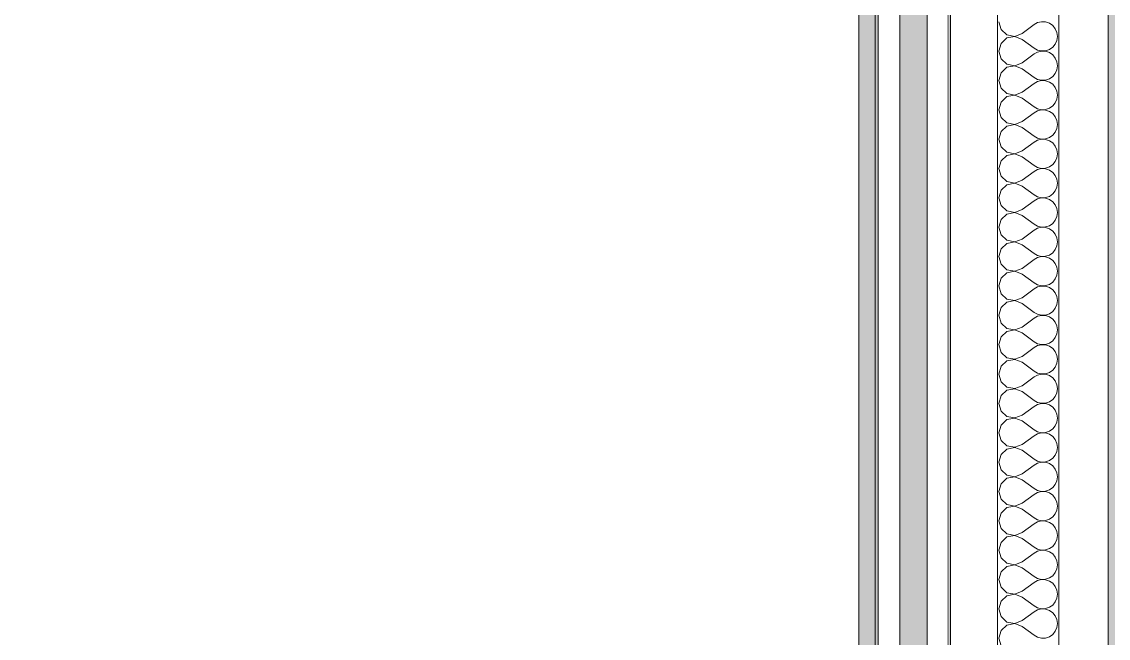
# Model space of a CAD drawing. Header units: millimetres. Extents: x -46169 to 228156, y -86316 to 18123.
# Drawn here: x 211698 to 212792, y -68534 to -67914 of the extents above; entities that cross this region are included whole.
import ezdxf

# ---------------------------------------------------------------- set-up
doc = ezdxf.new("R2010")
doc.units = ezdxf.units.MM
doc.header["$MEASUREMENT"] = 0
doc.linetypes.add('Wipeout_Contour', pattern=[1000, 0, -1000])
doc.layers.add('New_A-25-M_Wall_Int', color=7, linetype='Continuous')
doc.layers.add('New_A-25-M_Wall_Int_Pen_No__1', color=7, linetype='Continuous', lineweight=13)
doc.layers.add('New_A-25-M_Wall_Int_Pen_No__107', color=7, linetype='Continuous', lineweight=15, true_color=0xa6a6a6)

# ---------------------------------------------------------------- blocks, each defined once
blk = doc.blocks.new('*X631', base_point=(223698.6, -82529.3))
at = {"layer": 'New_A-25-M_Wall_Int_Pen_No__107', "linetype": 'Continuous'}
for p, q in [((212681.5, -67913.8), (212683.7, -67921.5)), ((212705.1, -67925.6), (212716.9, -67916.7)), ((212720.5, -67914.7), (212716.9, -67916.7)), ((212724.4, -67913.8), (212720.5, -67914.7)), ((212728.5, -67914), (212724.4, -67913.8)), ((212732.4, -67915.3), (212728.5, -67914)), ((212735.7, -67917.6), (212732.4, -67915.3)), ((212738.3, -67920.8), (212735.7, -67917.6)), ((212740, -67924.5), (212738.3, -67920.8)), ((212683.7, -67921.5), (212689.6, -67927)), ((212689.6, -67930.1), (212683.7, -67935.5)), ((212689.6, -67927), (212697.6, -67928.5)), ((212697.6, -67928.6), (212689.6, -67930.1)), ((212697.6, -67928.5), (212705.1, -67925.6)), ((212705.1, -67931.5), (212697.6, -67928.6)), ((212705.1, -67931.5), (212716.9, -67940.3)), ((212740.5, -67928.5), (212740, -67924.5)), ((212740, -67932.5), (212740.5, -67928.5)), ((212683.7, -67935.5), (212681.5, -67943.3)), ((212716.9, -67940.3), (212720.5, -67942.3)), ((212720.5, -67942.3), (212724.4, -67943.2)), ((212724.4, -67943.2), (212728.5, -67943)), ((212728.5, -67943), (212732.4, -67941.7)), ((212732.4, -67941.7), (212735.7, -67939.4)), ((212735.7, -67939.4), (212738.3, -67936.3)), ((212738.3, -67936.3), (212740, -67932.5)), ((212681.5, -67943.3), (212683.7, -67951)), ((212683.7, -67951), (212689.6, -67956.5)), ((212705.1, -67955.1), (212716.9, -67946.2)), ((212720.5, -67944.3), (212716.9, -67946.2)), ((212724.4, -67943.3), (212720.5, -67944.3)), ((212728.5, -67943.5), (212724.4, -67943.3)), ((212732.4, -67944.8), (212728.5, -67943.5)), ((212735.7, -67947.1), (212732.4, -67944.8)), ((212738.3, -67950.3), (212735.7, -67947.1)), ((212740, -67954), (212738.3, -67950.3)), ((212689.6, -67959.6), (212683.7, -67965)), ((212689.6, -67956.5), (212697.6, -67958)), ((212697.6, -67958.1), (212689.6, -67959.6)), ((212697.6, -67958), (212705.1, -67955.1)), ((212705.1, -67961), (212697.6, -67958.1)), ((212705.1, -67961), (212716.9, -67969.9)), ((212738.3, -67965.8), (212740, -67962.1)), ((212740.5, -67958), (212740, -67954)), ((212740, -67962.1), (212740.5, -67958)), ((212683.7, -67965), (212681.5, -67972.8)), ((212681.5, -67972.8), (212683.7, -67980.6)), ((212705.1, -67984.6), (212716.9, -67975.8)), ((212716.9, -67969.9), (212720.5, -67971.8)), ((212720.5, -67973.8), (212716.9, -67975.8)), ((212720.5, -67971.8), (212724.4, -67972.7)), ((212724.4, -67972.9), (212720.5, -67973.8)), ((212724.4, -67972.7), (212728.5, -67972.5)), ((212728.5, -67973.1), (212724.4, -67972.9)), ((212728.5, -67972.5), (212732.4, -67971.2)), ((212732.4, -67974.4), (212728.5, -67973.1)), ((212732.4, -67971.2), (212735.7, -67968.9)), ((212735.7, -67976.7), (212732.4, -67974.4)), ((212735.7, -67968.9), (212738.3, -67965.8)), ((212683.7, -67980.6), (212689.6, -67986)), ((212689.6, -67986), (212697.6, -67987.5)), ((212697.6, -67987.5), (212705.1, -67984.6)), ((212738.3, -67979.8), (212735.7, -67976.7)), ((212740, -67983.5), (212738.3, -67979.8)), ((212740.5, -67987.6), (212740, -67983.5)), ((212683.7, -67994.6), (212681.5, -68002.3)), ((212689.6, -67989.1), (212683.7, -67994.6)), ((212697.6, -67987.6), (212689.6, -67989.1)), ((212705.1, -67990.5), (212697.6, -67987.6)), ((212705.1, -67990.5), (212716.9, -67999.4)), ((212735.7, -67998.5), (212738.3, -67995.3)), ((212738.3, -67995.3), (212740, -67991.6)), ((212740, -67991.6), (212740.5, -67987.6)), ((212681.5, -68002.3), (212683.7, -68010.1)), ((212705.1, -68014.1), (212716.9, -68005.3)), ((212716.9, -67999.4), (212720.5, -68001.4)), ((212720.5, -68003.3), (212716.9, -68005.3)), ((212720.5, -68001.4), (212724.4, -68002.3)), ((212724.4, -68002.4), (212720.5, -68003.3)), ((212724.4, -68002.3), (212728.5, -68002.1)), ((212728.5, -68002.6), (212724.4, -68002.4)), ((212728.5, -68002.1), (212732.4, -68000.8)), ((212732.4, -68003.9), (212728.5, -68002.6)), ((212732.4, -68000.8), (212735.7, -67998.5)), ((212735.7, -68006.2), (212732.4, -68003.9)), ((212738.3, -68009.3), (212735.7, -68006.2)), ((212683.7, -68010.1), (212689.6, -68015.5)), ((212689.6, -68018.7), (212683.7, -68024.1)), ((212689.6, -68015.5), (212697.6, -68017)), ((212697.6, -68017.2), (212689.6, -68018.7)), ((212697.6, -68017), (212705.1, -68014.1)), ((212705.1, -68020), (212697.6, -68017.2)), ((212740, -68013.1), (212738.3, -68009.3)), ((212740.5, -68017.1), (212740, -68013.1)), ((212740, -68021.1), (212740.5, -68017.1)), ((212683.7, -68024.1), (212681.5, -68031.9)), ((212705.1, -68020), (212716.9, -68028.9)), ((212716.9, -68028.9), (212720.5, -68030.9)), ((212728.5, -68031.6), (212732.4, -68030.3)), ((212732.4, -68030.3), (212735.7, -68028)), ((212735.7, -68028), (212738.3, -68024.9)), ((212738.3, -68024.9), (212740, -68021.1)), ((212681.5, -68031.9), (212683.7, -68039.6)), ((212683.7, -68039.6), (212689.6, -68045.1)), ((212705.1, -68043.7), (212716.9, -68034.8)), ((212720.5, -68032.8), (212716.9, -68034.8)), ((212720.5, -68030.9), (212724.4, -68031.8)), ((212724.4, -68031.9), (212720.5, -68032.8)), ((212724.4, -68031.8), (212728.5, -68031.6)), ((212728.5, -68032.1), (212724.4, -68031.9)), ((212732.4, -68033.4), (212728.5, -68032.1)), ((212735.7, -68035.7), (212732.4, -68033.4)), ((212738.3, -68038.9), (212735.7, -68035.7)), ((212740, -68042.6), (212738.3, -68038.9)), ((212689.6, -68048.2), (212683.7, -68053.6)), ((212689.6, -68045.1), (212697.6, -68046.6)), ((212697.6, -68046.7), (212689.6, -68048.2)), ((212697.6, -68046.6), (212705.1, -68043.7)), ((212705.1, -68049.6), (212697.6, -68046.7)), ((212705.1, -68049.6), (212716.9, -68058.4)), ((212738.3, -68054.4), (212740, -68050.7)), ((212740.5, -68046.6), (212740, -68042.6)), ((212740, -68050.7), (212740.5, -68046.6)), ((212683.7, -68053.6), (212681.5, -68061.4)), ((212681.5, -68061.4), (212683.7, -68069.1)), ((212716.9, -68058.4), (212720.5, -68060.4)), ((212720.5, -68062.4), (212716.9, -68064.3)), ((212720.5, -68060.4), (212724.4, -68061.3)), ((212724.4, -68061.4), (212720.5, -68062.4)), ((212724.4, -68061.3), (212728.5, -68061.1)), ((212728.5, -68061.6), (212724.4, -68061.4)), ((212728.5, -68061.1), (212732.4, -68059.8)), ((212732.4, -68062.9), (212728.5, -68061.6)), ((212732.4, -68059.8), (212735.7, -68057.5)), ((212735.7, -68065.3), (212732.4, -68062.9)), ((212735.7, -68057.5), (212738.3, -68054.4)), ((212683.7, -68069.1), (212689.6, -68074.6)), ((212697.6, -68076.1), (212705.1, -68073.2)), ((212705.1, -68073.2), (212716.9, -68064.3)), ((212738.3, -68068.4), (212735.7, -68065.3)), ((212740, -68072.1), (212738.3, -68068.4)), ((212740.5, -68076.1), (212740, -68072.1)), ((212683.7, -68083.2), (212681.5, -68090.9)), ((212689.6, -68077.7), (212683.7, -68083.2)), ((212689.6, -68074.6), (212697.6, -68076.1)), ((212697.6, -68076.2), (212689.6, -68077.7)), ((212705.1, -68079.1), (212697.6, -68076.2)), ((212705.1, -68079.1), (212716.9, -68088)), ((212735.7, -68087), (212738.3, -68083.9)), ((212738.3, -68083.9), (212740, -68080.2)), ((212740, -68080.2), (212740.5, -68076.1)), ((212681.5, -68090.9), (212683.7, -68098.7)), ((212705.1, -68102.7), (212716.9, -68093.9)), ((212716.9, -68088), (212720.5, -68089.9)), ((212720.5, -68091.9), (212716.9, -68093.9)), ((212720.5, -68089.9), (212724.4, -68090.9)), ((212724.4, -68091), (212720.5, -68091.9)), ((212724.4, -68090.9), (212728.5, -68090.7)), ((212728.5, -68091.2), (212724.4, -68091)), ((212728.5, -68090.7), (212732.4, -68089.4)), ((212732.4, -68092.5), (212728.5, -68091.2)), ((212732.4, -68089.4), (212735.7, -68087)), ((212735.7, -68094.8), (212732.4, -68092.5)), ((212738.3, -68097.9), (212735.7, -68094.8)), ((212683.7, -68098.7), (212689.6, -68104.1)), ((212689.6, -68104.1), (212697.6, -68105.6)), ((212697.6, -68105.7), (212689.6, -68107.2)), ((212697.6, -68105.6), (212705.1, -68102.7)), ((212705.1, -68108.6), (212697.6, -68105.7)), ((212740, -68101.6), (212738.3, -68097.9)), ((212740.5, -68105.7), (212740, -68101.6)), ((212740, -68109.7), (212740.5, -68105.7)), ((212683.7, -68112.7), (212681.5, -68120.4)), ((212689.6, -68107.2), (212683.7, -68112.7)), ((212705.1, -68108.6), (212716.9, -68117.5)), ((212716.9, -68117.5), (212720.5, -68119.5)), ((212732.4, -68118.9), (212735.7, -68116.6)), ((212735.7, -68116.6), (212738.3, -68113.4)), ((212738.3, -68113.4), (212740, -68109.7)), ((212681.5, -68120.4), (212683.7, -68128.2)), ((212683.7, -68128.2), (212689.6, -68133.6)), ((212705.1, -68132.3), (212716.9, -68123.4)), ((212720.5, -68121.4), (212716.9, -68123.4)), ((212720.5, -68119.5), (212724.4, -68120.4)), ((212724.4, -68120.5), (212720.5, -68121.4)), ((212724.4, -68120.4), (212728.5, -68120.2)), ((212728.5, -68120.7), (212724.4, -68120.5)), ((212728.5, -68120.2), (212732.4, -68118.9)), ((212732.4, -68122), (212728.5, -68120.7)), ((212735.7, -68124.3), (212732.4, -68122)), ((212738.3, -68127.4), (212735.7, -68124.3)), ((212740, -68131.2), (212738.3, -68127.4)), ((212689.6, -68136.8), (212683.7, -68142.2)), ((212689.6, -68133.6), (212697.6, -68135.1)), ((212697.6, -68135.3), (212689.6, -68136.8)), ((212697.6, -68135.1), (212705.1, -68132.3)), ((212705.1, -68138.2), (212697.6, -68135.3)), ((212705.1, -68138.2), (212716.9, -68147)), ((212738.3, -68143), (212740, -68139.2)), ((212740.5, -68135.2), (212740, -68131.2)), ((212740, -68139.2), (212740.5, -68135.2)), ((212683.7, -68142.2), (212681.5, -68150)), ((212681.5, -68150), (212683.7, -68157.7)), ((212716.9, -68147), (212720.5, -68149)), ((212720.5, -68149), (212724.4, -68149.9)), ((212724.4, -68150), (212720.5, -68150.9)), ((212724.4, -68149.9), (212728.5, -68149.7)), ((212728.5, -68150.2), (212724.4, -68150)), ((212728.5, -68149.7), (212732.4, -68148.4)), ((212732.4, -68151.5), (212728.5, -68150.2)), ((212732.4, -68148.4), (212735.7, -68146.1)), ((212735.7, -68146.1), (212738.3, -68143)), ((212683.7, -68157.7), (212689.6, -68163.2)), ((212705.1, -68161.8), (212716.9, -68152.9)), ((212720.5, -68150.9), (212716.9, -68152.9)), ((212735.7, -68153.8), (212732.4, -68151.5)), ((212738.3, -68157), (212735.7, -68153.8)), ((212740, -68160.7), (212738.3, -68157)), ((212740.5, -68164.7), (212740, -68160.7)), ((212683.7, -68171.7), (212681.5, -68179.5)), ((212689.6, -68166.3), (212683.7, -68171.7)), ((212689.6, -68163.2), (212697.6, -68164.7)), ((212697.6, -68164.8), (212689.6, -68166.3)), ((212697.6, -68164.7), (212705.1, -68161.8)), ((212705.1, -68167.7), (212697.6, -68164.8)), ((212705.1, -68167.7), (212716.9, -68176.5)), ((212735.7, -68175.6), (212738.3, -68172.5)), ((212738.3, -68172.5), (212740, -68168.8)), ((212740, -68168.8), (212740.5, -68164.7)), ((212681.5, -68179.5), (212683.7, -68187.3)), ((212705.1, -68191.3), (212716.9, -68182.4)), ((212716.9, -68176.5), (212720.5, -68178.5)), ((212720.5, -68180.5), (212716.9, -68182.4)), ((212720.5, -68178.5), (212724.4, -68179.4)), ((212724.4, -68179.6), (212720.5, -68180.5)), ((212724.4, -68179.4), (212728.5, -68179.2)), ((212728.5, -68179.8), (212724.4, -68179.6)), ((212728.5, -68179.2), (212732.4, -68177.9)), ((212732.4, -68181.1), (212728.5, -68179.8)), ((212732.4, -68177.9), (212735.7, -68175.6)), ((212735.7, -68183.4), (212732.4, -68181.1)), ((212738.3, -68186.5), (212735.7, -68183.4)), ((212683.7, -68187.3), (212689.6, -68192.7)), ((212689.6, -68192.7), (212697.6, -68194.2)), ((212697.6, -68194.3), (212689.6, -68195.8)), ((212697.6, -68194.2), (212705.1, -68191.3)), ((212705.1, -68197.2), (212697.6, -68194.3)), ((212740, -68190.2), (212738.3, -68186.5)), ((212740.5, -68194.3), (212740, -68190.2)), ((212740, -68198.3), (212740.5, -68194.3)), ((212683.7, -68201.3), (212681.5, -68209)), ((212689.6, -68195.8), (212683.7, -68201.3)), ((212705.1, -68197.2), (212716.9, -68206.1)), ((212732.4, -68207.5), (212735.7, -68205.2)), ((212735.7, -68205.2), (212738.3, -68202)), ((212738.3, -68202), (212740, -68198.3)), ((212681.5, -68209), (212683.7, -68216.8)), ((212705.1, -68220.8), (212716.9, -68212)), ((212716.9, -68206.1), (212720.5, -68208)), ((212720.5, -68210), (212716.9, -68212)), ((212720.5, -68208), (212724.4, -68209)), ((212724.4, -68209.1), (212720.5, -68210)), ((212724.4, -68209), (212728.5, -68208.8)), ((212728.5, -68209.3), (212724.4, -68209.1)), ((212728.5, -68208.8), (212732.4, -68207.5)), ((212732.4, -68210.6), (212728.5, -68209.3)), ((212735.7, -68212.9), (212732.4, -68210.6)), ((212738.3, -68216), (212735.7, -68212.9)), ((212740, -68219.7), (212738.3, -68216)), ((212683.7, -68216.8), (212689.6, -68222.2)), ((212689.6, -68225.3), (212683.7, -68230.8)), ((212689.6, -68222.2), (212697.6, -68223.7)), ((212697.6, -68223.8), (212689.6, -68225.3)), ((212697.6, -68223.7), (212705.1, -68220.8)), ((212705.1, -68226.7), (212697.6, -68223.8)), ((212705.1, -68226.7), (212716.9, -68235.6)), ((212740.5, -68223.8), (212740, -68219.7)), ((212740, -68227.8), (212740.5, -68223.8)), ((212683.7, -68230.8), (212681.5, -68238.5)), ((212716.9, -68235.6), (212720.5, -68237.6)), ((212720.5, -68237.6), (212724.4, -68238.5)), ((212728.5, -68238.3), (212732.4, -68237)), ((212732.4, -68237), (212735.7, -68234.7)), ((212735.7, -68234.7), (212738.3, -68231.5)), ((212738.3, -68231.5), (212740, -68227.8)), ((212681.5, -68238.5), (212683.7, -68246.3)), ((212683.7, -68246.3), (212689.6, -68251.8)), ((212705.1, -68250.4), (212716.9, -68241.5)), ((212720.5, -68239.5), (212716.9, -68241.5)), ((212724.4, -68238.6), (212720.5, -68239.5)), ((212724.4, -68238.5), (212728.5, -68238.3)), ((212728.5, -68238.8), (212724.4, -68238.6)), ((212732.4, -68240.1), (212728.5, -68238.8)), ((212735.7, -68242.4), (212732.4, -68240.1)), ((212738.3, -68245.5), (212735.7, -68242.4)), ((212740, -68249.3), (212738.3, -68245.5)), ((212689.6, -68254.9), (212683.7, -68260.3)), ((212689.6, -68251.8), (212697.6, -68253.3)), ((212697.6, -68253.4), (212689.6, -68254.9)), ((212697.6, -68253.3), (212705.1, -68250.4)), ((212705.1, -68256.3), (212697.6, -68253.4)), ((212705.1, -68256.3), (212716.9, -68265.1)), ((212738.3, -68261.1), (212740, -68257.3)), ((212740.5, -68253.3), (212740, -68249.3)), ((212740, -68257.3), (212740.5, -68253.3)), ((212683.7, -68260.3), (212681.5, -68268.1)), ((212681.5, -68268.1), (212683.7, -68275.8)), ((212705.1, -68279.9), (212716.9, -68271)), ((212716.9, -68265.1), (212720.5, -68267.1)), ((212720.5, -68269.1), (212716.9, -68271)), ((212720.5, -68267.1), (212724.4, -68268)), ((212724.4, -68268.1), (212720.5, -68269.1)), ((212724.4, -68268), (212728.5, -68267.8)), ((212728.5, -68268.3), (212724.4, -68268.1)), ((212728.5, -68267.8), (212732.4, -68266.5)), ((212732.4, -68269.6), (212728.5, -68268.3)), ((212732.4, -68266.5), (212735.7, -68264.2)), ((212735.7, -68271.9), (212732.4, -68269.6)), ((212735.7, -68264.2), (212738.3, -68261.1)), ((212683.7, -68275.8), (212689.6, -68281.3)), ((212689.6, -68281.3), (212697.6, -68282.8)), ((212697.6, -68282.8), (212705.1, -68279.9)), ((212738.3, -68275.1), (212735.7, -68271.9)), ((212740, -68278.8), (212738.3, -68275.1)), ((212740.5, -68282.8), (212740, -68278.8)), ((212683.7, -68289.8), (212681.5, -68297.6)), ((212689.6, -68284.4), (212683.7, -68289.8)), ((212697.6, -68282.9), (212689.6, -68284.4)), ((212705.1, -68285.8), (212697.6, -68282.9)), ((212705.1, -68285.8), (212716.9, -68294.6)), ((212735.7, -68293.7), (212738.3, -68290.6)), ((212738.3, -68290.6), (212740, -68286.9)), ((212740, -68286.9), (212740.5, -68282.8)), ((212681.5, -68297.6), (212683.7, -68305.4)), ((212705.1, -68309.4), (212716.9, -68300.6)), ((212716.9, -68294.6), (212720.5, -68296.6)), ((212720.5, -68298.6), (212716.9, -68300.6)), ((212720.5, -68296.6), (212724.4, -68297.5)), ((212724.4, -68297.7), (212720.5, -68298.6)), ((212724.4, -68297.5), (212728.5, -68297.3)), ((212728.5, -68297.9), (212724.4, -68297.7)), ((212728.5, -68297.3), (212732.4, -68296)), ((212732.4, -68299.2), (212728.5, -68297.9)), ((212732.4, -68296), (212735.7, -68293.7)), ((212735.7, -68301.5), (212732.4, -68299.2)), ((212738.3, -68304.6), (212735.7, -68301.5)), ((212683.7, -68305.4), (212689.6, -68310.8)), ((212689.6, -68313.9), (212683.7, -68319.4)), ((212689.6, -68310.8), (212697.6, -68312.3)), ((212697.6, -68312.4), (212689.6, -68313.9)), ((212697.6, -68312.3), (212705.1, -68309.4)), ((212705.1, -68315.3), (212697.6, -68312.4)), ((212740, -68308.3), (212738.3, -68304.6)), ((212740.5, -68312.4), (212740, -68308.3)), ((212740, -68316.4), (212740.5, -68312.4)), ((212683.7, -68319.4), (212681.5, -68327.1)), ((212705.1, -68315.3), (212716.9, -68324.2)), ((212716.9, -68324.2), (212720.5, -68326.1)), ((212728.5, -68326.9), (212732.4, -68325.6)), ((212732.4, -68325.6), (212735.7, -68323.3)), ((212735.7, -68323.3), (212738.3, -68320.1)), ((212738.3, -68320.1), (212740, -68316.4)), ((212681.5, -68327.1), (212683.7, -68334.9)), ((212683.7, -68334.9), (212689.6, -68340.3)), ((212705.1, -68338.9), (212716.9, -68330.1)), ((212720.5, -68328.1), (212716.9, -68330.1)), ((212720.5, -68326.1), (212724.4, -68327.1)), ((212724.4, -68327.2), (212720.5, -68328.1)), ((212724.4, -68327.1), (212728.5, -68326.9)), ((212728.5, -68327.4), (212724.4, -68327.2)), ((212732.4, -68328.7), (212728.5, -68327.4)), ((212735.7, -68331), (212732.4, -68328.7)), ((212738.3, -68334.1), (212735.7, -68331)), ((212740, -68337.9), (212738.3, -68334.1)), ((212689.6, -68343.5), (212683.7, -68348.9)), ((212689.6, -68340.3), (212697.6, -68341.8)), ((212697.6, -68342), (212689.6, -68343.5)), ((212697.6, -68341.8), (212705.1, -68338.9)), ((212705.1, -68344.8), (212697.6, -68342)), ((212705.1, -68344.8), (212716.9, -68353.7)), ((212738.3, -68349.7), (212740, -68345.9)), ((212740.5, -68341.9), (212740, -68337.9)), ((212740, -68345.9), (212740.5, -68341.9)), ((212683.7, -68348.9), (212681.5, -68356.7)), ((212681.5, -68356.7), (212683.7, -68364.4)), ((212716.9, -68353.7), (212720.5, -68355.7)), ((212720.5, -68357.6), (212716.9, -68359.6)), ((212720.5, -68355.7), (212724.4, -68356.6)), ((212724.4, -68356.7), (212720.5, -68357.6)), ((212724.4, -68356.6), (212728.5, -68356.4)), ((212728.5, -68356.9), (212724.4, -68356.7)), ((212728.5, -68356.4), (212732.4, -68355.1)), ((212732.4, -68358.2), (212728.5, -68356.9)), ((212732.4, -68355.1), (212735.7, -68352.8)), ((212735.7, -68360.5), (212732.4, -68358.2)), ((212735.7, -68352.8), (212738.3, -68349.7)), ((212683.7, -68364.4), (212689.6, -68369.9)), ((212697.6, -68371.4), (212705.1, -68368.5)), ((212705.1, -68368.5), (212716.9, -68359.6)), ((212738.3, -68363.7), (212735.7, -68360.5)), ((212740, -68367.4), (212738.3, -68363.7)), ((212740.5, -68371.4), (212740, -68367.4)), ((212683.7, -68378.4), (212681.5, -68386.2)), ((212689.6, -68373), (212683.7, -68378.4)), ((212689.6, -68369.9), (212697.6, -68371.4)), ((212697.6, -68371.5), (212689.6, -68373)), ((212705.1, -68374.4), (212697.6, -68371.5)), ((212705.1, -68374.4), (212716.9, -68383.2)), ((212735.7, -68382.3), (212738.3, -68379.2)), ((212738.3, -68379.2), (212740, -68375.5)), ((212740, -68375.5), (212740.5, -68371.4)), ((212681.5, -68386.2), (212683.7, -68393.9)), ((212705.1, -68398), (212716.9, -68389.1)), ((212716.9, -68383.2), (212720.5, -68385.2)), ((212720.5, -68387.2), (212716.9, -68389.1)), ((212720.5, -68385.2), (212724.4, -68386.1)), ((212724.4, -68386.2), (212720.5, -68387.2)), ((212724.4, -68386.1), (212728.5, -68385.9)), ((212728.5, -68386.4), (212724.4, -68386.2)), ((212728.5, -68385.9), (212732.4, -68384.6)), ((212732.4, -68387.7), (212728.5, -68386.4)), ((212732.4, -68384.6), (212735.7, -68382.3)), ((212735.7, -68390), (212732.4, -68387.7)), ((212738.3, -68393.2), (212735.7, -68390)), ((212683.7, -68393.9), (212689.6, -68399.4)), ((212689.6, -68399.4), (212697.6, -68400.9)), ((212697.6, -68401), (212689.6, -68402.5)), ((212697.6, -68400.9), (212705.1, -68398)), ((212705.1, -68403.9), (212697.6, -68401)), ((212740, -68396.9), (212738.3, -68393.2)), ((212740.5, -68400.9), (212740, -68396.9)), ((212740, -68405), (212740.5, -68400.9)), ((212683.7, -68407.9), (212681.5, -68415.7)), ((212689.6, -68402.5), (212683.7, -68407.9)), ((212705.1, -68403.9), (212716.9, -68412.8)), ((212716.9, -68412.8), (212720.5, -68414.7)), ((212732.4, -68414.2), (212735.7, -68411.8)), ((212735.7, -68411.8), (212738.3, -68408.7)), ((212738.3, -68408.7), (212740, -68405)), ((212681.5, -68415.7), (212683.7, -68423.5)), ((212683.7, -68423.5), (212689.6, -68428.9)), ((212705.1, -68427.5), (212716.9, -68418.7)), ((212720.5, -68416.7), (212716.9, -68418.7)), ((212720.5, -68414.7), (212724.4, -68415.6)), ((212724.4, -68415.8), (212720.5, -68416.7)), ((212724.4, -68415.6), (212728.5, -68415.5)), ((212728.5, -68416), (212724.4, -68415.8)), ((212728.5, -68415.5), (212732.4, -68414.2)), ((212732.4, -68417.3), (212728.5, -68416)), ((212735.7, -68419.6), (212732.4, -68417.3)), ((212738.3, -68422.7), (212735.7, -68419.6)), ((212740, -68426.4), (212738.3, -68422.7)), ((212689.6, -68432), (212683.7, -68437.5)), ((212689.6, -68428.9), (212697.6, -68430.4)), ((212697.6, -68430.5), (212689.6, -68432)), ((212697.6, -68430.4), (212705.1, -68427.5)), ((212705.1, -68433.4), (212697.6, -68430.5)), ((212705.1, -68433.4), (212716.9, -68442.3)), ((212738.3, -68438.2), (212740, -68434.5)), ((212740.5, -68430.5), (212740, -68426.4)), ((212740, -68434.5), (212740.5, -68430.5)), ((212683.7, -68437.5), (212681.5, -68445.2)), ((212681.5, -68445.2), (212683.7, -68453)), ((212716.9, -68442.3), (212720.5, -68444.3)), ((212720.5, -68444.3), (212724.4, -68445.2)), ((212724.4, -68445.3), (212720.5, -68446.2)), ((212724.4, -68445.2), (212728.5, -68445)), ((212728.5, -68445.5), (212724.4, -68445.3)), ((212728.5, -68445), (212732.4, -68443.7)), ((212732.4, -68446.8), (212728.5, -68445.5)), ((212732.4, -68443.7), (212735.7, -68441.4)), ((212735.7, -68441.4), (212738.3, -68438.2)), ((212683.7, -68453), (212689.6, -68458.4)), ((212705.1, -68457), (212716.9, -68448.2)), ((212720.5, -68446.2), (212716.9, -68448.2)), ((212735.7, -68449.1), (212732.4, -68446.8)), ((212738.3, -68452.2), (212735.7, -68449.1)), ((212740, -68456), (212738.3, -68452.2)), ((212740.5, -68460), (212740, -68456)), ((212683.7, -68467), (212681.5, -68474.8)), ((212689.6, -68461.6), (212683.7, -68467)), ((212689.6, -68458.4), (212697.6, -68459.9)), ((212697.6, -68460.1), (212689.6, -68461.6)), ((212697.6, -68459.9), (212705.1, -68457)), ((212705.1, -68463), (212697.6, -68460.1)), ((212705.1, -68463), (212716.9, -68471.8)), ((212735.7, -68470.9), (212738.3, -68467.8)), ((212738.3, -68467.8), (212740, -68464)), ((212740, -68464), (212740.5, -68460)), ((212681.5, -68474.8), (212683.7, -68482.5)), ((212705.1, -68486.6), (212716.9, -68477.7)), ((212716.9, -68471.8), (212720.5, -68473.8)), ((212720.5, -68475.7), (212716.9, -68477.7)), ((212720.5, -68473.8), (212724.4, -68474.7)), ((212724.4, -68474.8), (212720.5, -68475.7)), ((212724.4, -68474.7), (212728.5, -68474.5)), ((212728.5, -68475), (212724.4, -68474.8)), ((212728.5, -68474.5), (212732.4, -68473.2)), ((212732.4, -68476.3), (212728.5, -68475)), ((212732.4, -68473.2), (212735.7, -68470.9)), ((212735.7, -68478.6), (212732.4, -68476.3)), ((212738.3, -68481.8), (212735.7, -68478.6)), ((212683.7, -68482.5), (212689.6, -68488)), ((212689.6, -68488), (212697.6, -68489.5)), ((212697.6, -68489.6), (212689.6, -68491.1)), ((212697.6, -68489.5), (212705.1, -68486.6)), ((212705.1, -68492.5), (212697.6, -68489.6)), ((212740, -68485.5), (212738.3, -68481.8)), ((212740.5, -68489.5), (212740, -68485.5)), ((212740, -68493.6), (212740.5, -68489.5)), ((212683.7, -68496.5), (212681.5, -68504.3)), ((212689.6, -68491.1), (212683.7, -68496.5)), ((212705.1, -68492.5), (212716.9, -68501.3)), ((212732.4, -68502.7), (212735.7, -68500.4)), ((212735.7, -68500.4), (212738.3, -68497.3)), ((212738.3, -68497.3), (212740, -68493.6)), ((212681.5, -68504.3), (212683.7, -68512.1)), ((212705.1, -68516.1), (212716.9, -68507.2)), ((212716.9, -68501.3), (212720.5, -68503.3)), ((212720.5, -68505.3), (212716.9, -68507.2)), ((212720.5, -68503.3), (212724.4, -68504.2)), ((212724.4, -68504.3), (212720.5, -68505.3)), ((212724.4, -68504.2), (212728.5, -68504)), ((212728.5, -68504.5), (212724.4, -68504.3)), ((212728.5, -68504), (212732.4, -68502.7)), ((212732.4, -68505.8), (212728.5, -68504.5)), ((212735.7, -68508.2), (212732.4, -68505.8)), ((212738.3, -68511.3), (212735.7, -68508.2)), ((212740, -68515), (212738.3, -68511.3)), ((212683.7, -68512.1), (212689.6, -68517.5)), ((212689.6, -68520.6), (212683.7, -68526.1)), ((212689.6, -68517.5), (212697.6, -68519)), ((212697.6, -68519.1), (212689.6, -68520.6)), ((212697.6, -68519), (212705.1, -68516.1)), ((212705.1, -68522), (212697.6, -68519.1)), ((212705.1, -68522), (212716.9, -68530.9)), ((212740.5, -68519.1), (212740, -68515)), ((212740, -68523.1), (212740.5, -68519.1)), ((212683.7, -68526.1), (212681.5, -68533.8)), ((212716.9, -68530.9), (212720.5, -68532.8)), ((212720.5, -68532.8), (212724.4, -68533.8)), ((212728.5, -68533.6), (212732.4, -68532.3)), ((212732.4, -68532.3), (212735.7, -68530)), ((212735.7, -68530), (212738.3, -68526.8)), ((212738.3, -68526.8), (212740, -68523.1)), ((212681.5, -68533.8), (212683.7, -68541.6)), ((212724.4, -68533.8), (212728.5, -68533.6))]:
    blk.add_line(p, q, dxfattribs=at)
blk = doc.blocks.new('Section Elem_568_3', base_point=(223698.6, -82529.3))
at = {"layer": 'New_A-25-M_Wall_Int_Pen_No__107', "linetype": 'Continuous', "lineweight": 0, "true_color": 0x535353}
blk.add_hatch(color=251, dxfattribs=at).paths.add_polyline_path([(212799, -66534.3), (212791.6, -66534.3), (212791.6, -70379.3), (212799, -70379.3)])
at = {"color": 254, "linetype": 'Wipeout_Contour', "lineweight": 0, "ltscale": 894063.854708}
blk.add_wipeout([(212791.6, -66534.3), (212742, -66534.3), (212742, -70379.3), (212791.6, -70379.3)], dxfattribs=at).dxf.layer = 'New_A-25-M_Wall_Int'
at = {"layer": 'New_A-25-M_Wall_Int_Pen_No__1', "linetype": 'Continuous'}
blk.add_line((212791.6, -66534.3), (212791.6, -70379.3), dxfattribs=at)
at = {"color": 254, "linetype": 'Wipeout_Contour', "lineweight": 0, "ltscale": 893851.367675}
blk.add_wipeout([(212742, -66534.3), (212680, -66534.3), (212680, -70379.3), (212742, -70379.3)], dxfattribs=at).dxf.layer = 'New_A-25-M_Wall_Int'
at = {"layer": 'New_A-25-M_Wall_Int_Pen_No__1', "linetype": 'Continuous'}
blk.add_line((212742, -66534.3), (212742, -70379.3), dxfattribs=at)
at = {"layer": 'New_A-25-M_Wall_Int'}
blk.add_blockref('*X631', (223698.6, -82529.3), dxfattribs=at)
at = {"color": 254, "linetype": 'Wipeout_Contour', "lineweight": 0, "ltscale": 893643.606976}
blk.add_wipeout([(212680, -66534.3), (212632.9, -66534.3), (212632.9, -70379.3), (212680, -70379.3)], dxfattribs=at).dxf.layer = 'New_A-25-M_Wall_Int'
at = {"layer": 'New_A-25-M_Wall_Int_Pen_No__107', "linetype": 'Continuous', "lineweight": 0, "true_color": 0x535353}
blk.add_hatch(color=251, dxfattribs=at).paths.add_polyline_path([(212632.9, -66534.3), (212630.1, -66534.3), (212630.1, -70379.3), (212632.9, -70379.3)])
at = {"layer": 'New_A-25-M_Wall_Int_Pen_No__1', "linetype": 'Continuous'}
for p, q in [((212630.1, -66534.3), (212630.1, -70379.3)), ((212632.9, -66534.3), (212632.9, -70379.3)), ((212680, -66534.3), (212680, -70379.3))]:
    blk.add_line(p, q, dxfattribs=at)
blk = doc.blocks.new('*X633', base_point=(223698.6, -82529.3))
at = {"layer": 'New_A-25-M_Wall_Int_Pen_No__107', "linetype": 'Continuous'}
blk.add_hatch(color=256, dxfattribs=at).paths.add_polyline_path([(212609.3, -66534.3), (212582, -66534.3), (212582, -70379.3), (212609.3, -70379.3)])
blk = doc.blocks.new('Section Elem_569_3', base_point=(223698.6, -82529.3))
at = {"layer": 'New_A-25-M_Wall_Int_Pen_No__107', "linetype": 'Continuous', "lineweight": 0, "true_color": 0x535353}
blk.add_hatch(color=251, dxfattribs=at).paths.add_polyline_path([(212560.2, -66534.3), (212556.9, -66534.3), (212556.9, -70379.3), (212560.2, -70379.3)])
at = {"color": 254, "linetype": 'Wipeout_Contour', "lineweight": 0, "ltscale": 891599.109612}
blk.add_wipeout([(211698.2, -66534.3), (211698.2, -70379.3), (212540.5, -70379.3), (212540.5, -66534.3)], dxfattribs=at).dxf.layer = 'New_A-25-M_Wall_Int'
at = {"layer": 'New_A-25-M_Wall_Int_Pen_No__107', "linetype": 'Continuous'}
blk.add_hatch(color=256, dxfattribs=at).paths.add_polyline_path([(212556.9, -66534.3), (212540.5, -66534.3), (212540.5, -70379.3), (212556.9, -70379.3)])
at = {"layer": 'New_A-25-M_Wall_Int_Pen_No__1', "linetype": 'Continuous'}
blk.add_line((212540.5, -66534.3), (212540.5, -70379.3), dxfattribs=at)
at = {"color": 254, "linetype": 'Wipeout_Contour', "lineweight": 0, "ltscale": 893318.699761}
blk.add_wipeout([(212582, -66534.3), (212560.2, -66534.3), (212560.2, -70379.3), (212582, -70379.3)], dxfattribs=at).dxf.layer = 'New_A-25-M_Wall_Int'
at = {"layer": 'New_A-25-M_Wall_Int_Pen_No__1', "linetype": 'Continuous'}
for p, q in [((212556.9, -66534.3), (212556.9, -70379.3)), ((212560.2, -66534.3), (212560.2, -70379.3))]:
    blk.add_line(p, q, dxfattribs=at)
at = {"color": 254, "linetype": 'Wipeout_Contour', "lineweight": 0, "ltscale": 893412.311053}
blk.add_wipeout([(212609.3, -66534.3), (212582, -66534.3), (212582, -70379.3), (212609.3, -70379.3)], dxfattribs=at).dxf.layer = 'New_A-25-M_Wall_Int'
at = {"layer": 'New_A-25-M_Wall_Int_Pen_No__1', "linetype": 'Continuous'}
blk.add_line((212582, -66534.3), (212582, -70379.3), dxfattribs=at)
at = {"layer": 'New_A-25-M_Wall_Int'}
blk.add_blockref('*X633', (223698.6, -82529.3), dxfattribs=at)
at = {"color": 254, "linetype": 'Wipeout_Contour', "lineweight": 0, "ltscale": 893503.842941}
blk.add_wipeout([(212630.1, -70379.3), (212630.1, -66534.3), (212609.3, -66534.3), (212609.3, -70379.3)], dxfattribs=at).dxf.layer = 'New_A-25-M_Wall_Int'
at = {"layer": 'New_A-25-M_Wall_Int_Pen_No__1', "linetype": 'Continuous'}
blk.add_line((212609.3, -66534.3), (212609.3, -70379.3), dxfattribs=at)

msp = doc.modelspace()

# ---------------------------------------------------------------- block references
at = {"layer": 'New_A-25-M_Wall_Int'}
msp.add_blockref('Section Elem_568_3', (223698.6, -82529.3), dxfattribs=at)

# ---------------------------------------------------------------- next in the draw order: block references
msp.add_blockref('Section Elem_569_3', (223698.6, -82529.3), dxfattribs=at)

doc.saveas('drawing.dxf')
